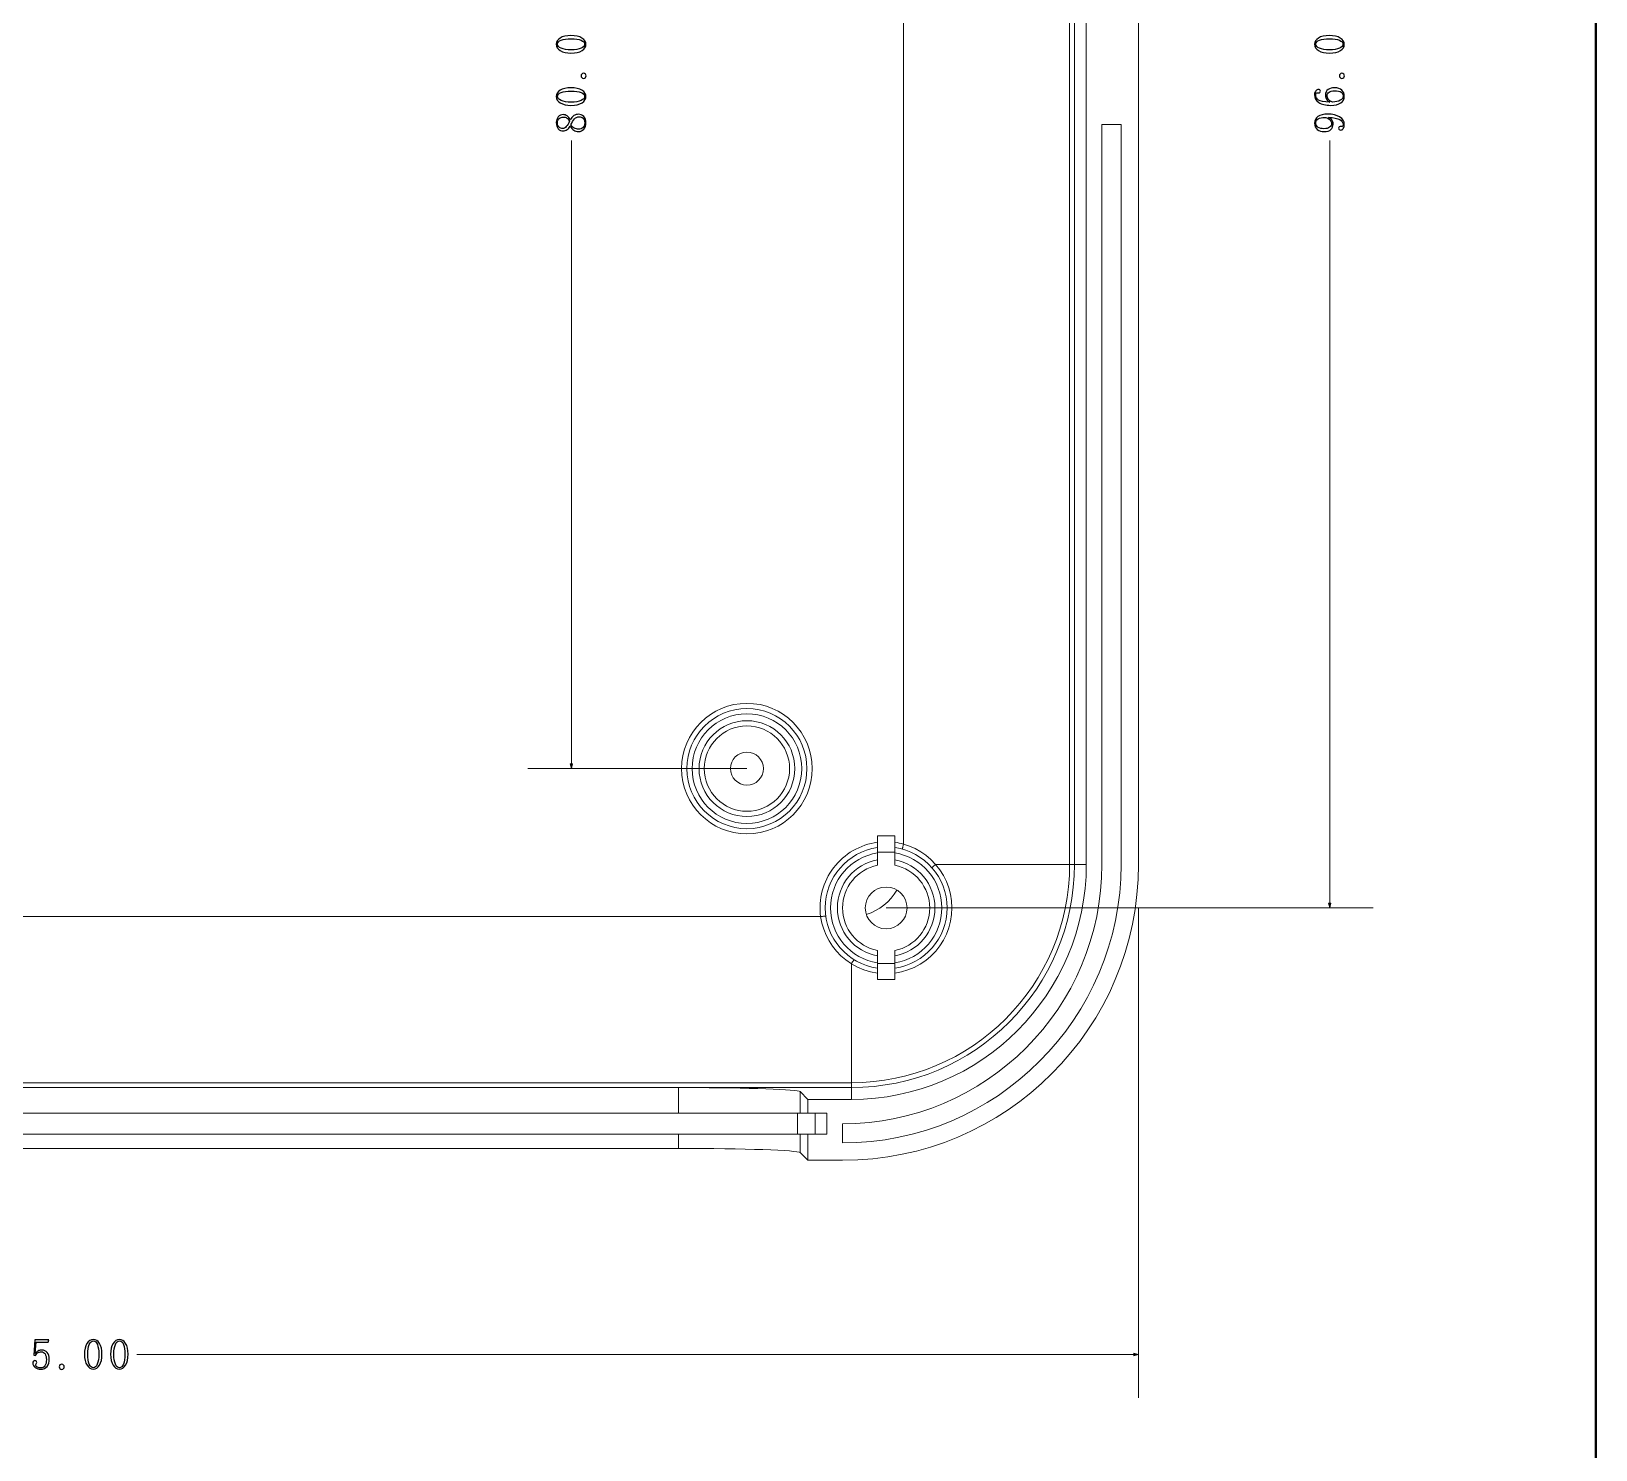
# Model space of a CAD drawing. Header units: millimetres. Extents: x -642 to 642, y -227 to 305.
# Drawn here: x 309.8 to 399.7, y -113.7 to -32.2 of the extents above; entities that cross this region are included whole.
import ezdxf

# ---------------------------------------------------------------- set-up
doc = ezdxf.new("R2010")
doc.units = ezdxf.units.MM
doc.header["$MEASUREMENT"] = 0
doc.layers.add('layer 1', color=7, linetype='Continuous')

msp = doc.modelspace()

# ---------------------------------------------------------------- hatches: boundary and pattern name
at = {"layer": 'layer 1', "true_color": 0xff0000}
h = msp.add_hatch(color=1, dxfattribs=at)
edge = h.paths.add_edge_path()
edge.add_spline(control_points=[(340.7447, -74.2793), (340.7447, -74.2793), (340.8162, -74.546), (340.8162, -74.546), (340.8162, -74.546), (340.8876, -74.2793), (340.8876, -74.2793), (340.8876, -74.2793), (340.7447, -74.2793), (340.7447, -74.2793)], knot_values=[0, 0, 0, 0, 0.3333333, 0.3333333, 0.3333333, 0.6666667, 0.6666667, 0.6666667, 1, 1, 1, 1], degree=3, periodic=1)
h = msp.add_hatch(color=1, dxfattribs=at)
edge = h.paths.add_edge_path()
edge.add_spline(control_points=[(384.461, -82.2793), (384.461, -82.2793), (384.3896, -82.546), (384.3896, -82.546), (384.3896, -82.546), (384.3181, -82.2793), (384.3181, -82.2793), (384.3181, -82.2793), (384.461, -82.2793), (384.461, -82.2793)], knot_values=[0, 0, 0, 0, 0.3333333, 0.3333333, 0.3333333, 0.6666667, 0.6666667, 0.6666667, 1, 1, 1, 1], degree=3, periodic=1)
h = msp.add_hatch(color=1, dxfattribs=at)
edge = h.paths.add_edge_path()
edge.add_spline(control_points=[(373.1383, -108.1266), (373.1383, -108.1266), (373.405, -108.1981), (373.405, -108.1981), (373.405, -108.1981), (373.1383, -108.2695), (373.1383, -108.2695), (373.1383, -108.2695), (373.1383, -108.1266), (373.1383, -108.1266)], knot_values=[0, 0, 0, 0, 0.3333333, 0.3333333, 0.3333333, 0.6666667, 0.6666667, 0.6666667, 1, 1, 1, 1], degree=3, periodic=1)

# ---------------------------------------------------------------- linework, layer by layer
at = {"layer": 'layer 1', "lineweight": 40}
msp.add_open_spline([(399.6741, 63.8482), (399.6741, 63.8482), (209.6741, 63.8482), (209.6741, 63.8482), (209.6741, 63.8482), (209.6741, -213.1518), (209.6741, -213.1518), (209.6741, -213.1518), (399.6741, -213.1518), (399.6741, -213.1518), (399.6741, -213.1518), (399.6741, 63.8482), (399.6741, 63.8482)], degree=3, knots=[0, 0, 0, 0, 0.25, 0.25, 0.25, 0.5, 0.5, 0.5, 0.75, 0.75, 0.75, 1, 1, 1, 1], dxfattribs=at)
at = {"layer": 'layer 1', "color": 9, "lineweight": 9}
for points in [[(369.4476, 10.954), (369.4476, 10.954), (369.4476, -80.046), (369.4476, -80.046)], [(369.7246, 10.954), (369.7246, 10.954), (369.7246, -80.046), (369.7246, -80.046)], [(359.905, -78.8799), (359.7408, -78.8351), (359.5738, -78.8014), (359.405, -78.779)], [(356.905, -92.8656), (363.9851, -92.8656), (369.7246, -87.1261), (369.7246, -80.046)], [(356.905, -92.5885), (363.8321, -92.5885), (369.4475, -86.9731), (369.4476, -80.046)], [(361.744, -80.046), (361.744, -80.046), (370.405, -80.046), (370.405, -80.046)], [(356.905, -93.546), (356.905, -93.546), (356.905, -85.7543), (356.905, -85.7543)], [(356.905, -92.5885), (356.905, -92.5885), (264.905, -92.5885), (264.905, -92.5885)], [(346.9642, -92.8646), (346.9642, -92.8646), (346.9642, -94.346), (346.9642, -94.346)], [(356.905, -92.8656), (356.905, -92.8656), (347.433, -92.8656), (347.433, -92.8656)], [(353.96, -93.1009), (353.96, -93.1009), (353.96, -94.346), (353.96, -94.346)], [(353.82, -94.346), (353.82, -94.346), (353.82, -95.546), (353.82, -95.546)], [(354.8194, -94.346), (354.8194, -94.346), (354.8194, -95.546), (354.8194, -95.546)], [(346.9642, -95.546), (346.9642, -95.546), (346.9642, -96.365), (346.9642, -96.365)], [(353.96, -95.546), (353.96, -95.546), (353.96, -96.6009), (353.96, -96.6009)]]:
    msp.add_open_spline(points, degree=3, dxfattribs=at)
at = {"layer": 'layer 1', "lineweight": 9}
for points in [[(370.405, -80.046), (370.405, -80.046), (370.405, 10.954), (370.405, 10.954)], [(373.405, -80.046), (373.405, -80.046), (373.405, 10.954), (373.405, 10.954)], [(359.905, 9.788), (359.905, 9.788), (359.905, -78.8799), (359.905, -78.8799)], [(372.405, -37.546), (372.405, -37.546), (371.305, -37.546), (371.305, -37.546)], [(371.305, -37.546), (371.305, -37.546), (371.305, -80.046), (371.305, -80.046)], [(372.405, -80.046), (372.405, -80.046), (372.405, -37.546), (372.405, -37.546)], [(359.405, -78.4131), (359.405, -78.4131), (358.405, -78.4131), (358.405, -78.4131)], [(358.405, -80.0965), (358.405, -80.0965), (358.405, -78.4131), (358.405, -78.4131)], [(359.405, -80.0965), (359.405, -80.0965), (359.405, -78.4131), (359.405, -78.4131)], [(359.405, -79.346), (359.405, -79.346), (358.405, -79.346), (358.405, -79.346)], [(356.405, -97.046), (365.7938, -97.046), (373.405, -89.4349), (373.405, -80.0461)], [(356.405, -96.046), (365.2415, -96.046), (372.405, -88.8826), (372.405, -80.0461)], [(356.405, -94.946), (364.634, -94.946), (371.305, -88.2751), (371.305, -80.0461)], [(356.905, -93.546), (364.3608, -93.546), (370.405, -87.5019), (370.405, -80.046)], [(357.7648, -82.9201), (358.5087, -82.6976), (359.1373, -82.1953), (359.5185, -81.5189)], [(355.1381, -83.046), (355.1381, -83.046), (266.672, -83.046), (266.672, -83.046)], [(358.405, -84.9955), (358.405, -84.9955), (358.405, -86.6637), (358.405, -86.6637)], [(359.405, -86.6626), (359.405, -86.6626), (359.405, -84.9955), (359.405, -84.9955)], [(359.405, -85.746), (359.405, -85.746), (358.405, -85.746), (358.405, -85.746)], [(358.405, -86.6637), (358.405, -86.6637), (359.405, -86.6626), (359.405, -86.6626)], [(353.96, -93.1009), (353.8347, -92.9756), (351.0152, -92.874), (347.433, -92.8656)], [(354.405, -93.546), (354.405, -93.546), (353.96, -93.1009), (353.96, -93.1009)], [(355.505, -94.346), (355.505, -94.346), (266.305, -94.346), (266.305, -94.346)], [(354.405, -93.546), (354.405, -93.546), (356.905, -93.546), (356.905, -93.546)], [(354.405, -93.546), (354.405, -93.546), (354.405, -94.346), (354.405, -94.346)], [(355.505, -95.546), (355.505, -95.546), (355.505, -94.346), (355.505, -94.346)], [(356.405, -94.946), (356.405, -94.946), (356.405, -96.046), (356.405, -96.046)], [(266.305, -95.546), (266.305, -95.546), (355.505, -95.546), (355.505, -95.546)], [(354.405, -95.546), (354.405, -95.546), (354.405, -97.046), (354.405, -97.046)], [(346.9642, -96.365), (346.9642, -96.365), (274.8458, -96.365), (274.8458, -96.365)], [(353.96, -96.6009), (353.8284, -96.4693), (350.7352, -96.365), (346.9642, -96.365)], [(354.405, -97.046), (354.405, -97.046), (353.96, -96.6009), (353.96, -96.6009)], [(354.405, -97.046), (354.405, -97.046), (356.405, -97.046), (356.405, -97.046)]]:
    msp.add_open_spline(points, degree=3, dxfattribs=at)
at = {"layer": 'layer 1', "color": 3}
for points, knots in [([(341.4265, -32.5822), (341.5795, -32.6768), (341.6561, -32.7956), (341.6561, -32.9385), (341.6561, -33.0818), (341.5811, -33.2022), (341.4315, -33.3001), (341.2815, -33.3976), (341.0699, -33.4464), (340.7965, -33.4464), (340.5428, -33.4464), (340.3378, -33.3993), (340.1815, -33.3047), (340.0253, -33.2106), (339.947, -33.0885), (339.947, -32.9385), (339.947, -32.7956), (340.022, -32.6768), (340.1715, -32.5822), (340.3215, -32.4876), (340.5299, -32.4406), (340.7965, -32.4406), (341.0636, -32.4406), (341.2736, -32.4876), (341.4265, -32.5822)], [0, 0, 0, 0, 0.125, 0.125, 0.125, 0.25, 0.25, 0.25, 0.375, 0.375, 0.375, 0.5, 0.5, 0.5, 0.625, 0.625, 0.625, 0.75, 0.75, 0.75, 0.875, 0.875, 0.875, 1, 1, 1, 1]), ([(340.2353, -32.7043), (340.0953, -32.7564), (340.0253, -32.8343), (340.0253, -32.9385), (340.0253, -33.0297), (340.0953, -33.1064), (340.2353, -33.1681), (340.3749, -33.2301), (340.5624, -33.261), (340.7965, -33.261), (341.044, -33.261), (341.2361, -33.2301), (341.3728, -33.1681), (341.5095, -33.1064), (341.5778, -33.0297), (341.5778, -32.9385), (341.5778, -32.841), (341.5095, -32.7643), (341.3728, -32.7093), (341.2361, -32.6539), (341.044, -32.626), (340.7965, -32.626), (340.5624, -32.626), (340.3749, -32.6522), (340.2353, -32.7043)], [0, 0, 0, 0, 0.125, 0.125, 0.125, 0.25, 0.25, 0.25, 0.375, 0.375, 0.375, 0.5, 0.5, 0.5, 0.625, 0.625, 0.625, 0.75, 0.75, 0.75, 0.875, 0.875, 0.875, 1, 1, 1, 1]), ([(384.9999, -32.5822), (385.1529, -32.6768), (385.2295, -32.7956), (385.2295, -32.9385), (385.2295, -33.0818), (385.1545, -33.2022), (385.0049, -33.3001), (384.8549, -33.3976), (384.6433, -33.4464), (384.3699, -33.4464), (384.1162, -33.4464), (383.9112, -33.3993), (383.7549, -33.3047), (383.5987, -33.2106), (383.5204, -33.0885), (383.5204, -32.9385), (383.5204, -32.7956), (383.5954, -32.6768), (383.7449, -32.5822), (383.8949, -32.4876), (384.1033, -32.4406), (384.3699, -32.4406), (384.637, -32.4406), (384.847, -32.4876), (384.9999, -32.5822)], [0, 0, 0, 0, 0.125, 0.125, 0.125, 0.25, 0.25, 0.25, 0.375, 0.375, 0.375, 0.5, 0.5, 0.5, 0.625, 0.625, 0.625, 0.75, 0.75, 0.75, 0.875, 0.875, 0.875, 1, 1, 1, 1]), ([(383.8087, -32.7043), (383.6687, -32.7564), (383.5987, -32.8343), (383.5987, -32.9385), (383.5987, -33.0297), (383.6687, -33.1064), (383.8087, -33.1681), (383.9483, -33.2301), (384.1358, -33.261), (384.3699, -33.261), (384.6174, -33.261), (384.8095, -33.2301), (384.9462, -33.1681), (385.0829, -33.1064), (385.1512, -33.0297), (385.1512, -32.9385), (385.1512, -32.841), (385.0829, -32.7643), (384.9462, -32.7093), (384.8095, -32.6539), (384.6174, -32.626), (384.3699, -32.626), (384.1358, -32.626), (383.9483, -32.6522), (383.8087, -32.7043)], [0, 0, 0, 0, 0.125, 0.125, 0.125, 0.25, 0.25, 0.25, 0.375, 0.375, 0.375, 0.5, 0.5, 0.5, 0.625, 0.625, 0.625, 0.75, 0.75, 0.75, 0.875, 0.875, 0.875, 1, 1, 1, 1]), ([(341.6265, -34.6485), (341.6528, -34.6781), (341.6657, -34.7122), (341.6657, -34.751), (341.6657, -34.7901), (341.6528, -34.8243), (341.6265, -34.8539), (341.6007, -34.8831), (341.5649, -34.8976), (341.5195, -34.8976), (341.4736, -34.8976), (341.4378, -34.8831), (341.412, -34.8539), (341.3857, -34.8243), (341.3728, -34.7901), (341.3728, -34.751), (341.3728, -34.7122), (341.3874, -34.6781), (341.4165, -34.6485), (341.4461, -34.6193), (341.4803, -34.6047), (341.5195, -34.6047), (341.5649, -34.6047), (341.6007, -34.6193), (341.6265, -34.6485)], [0, 0, 0, 0, 0.125, 0.125, 0.125, 0.25, 0.25, 0.25, 0.375, 0.375, 0.375, 0.5, 0.5, 0.5, 0.625, 0.625, 0.625, 0.75, 0.75, 0.75, 0.875, 0.875, 0.875, 1, 1, 1, 1]), ([(385.1999, -34.6485), (385.2262, -34.6781), (385.2391, -34.7122), (385.2391, -34.751), (385.2391, -34.7901), (385.2262, -34.8243), (385.1999, -34.8539), (385.1741, -34.8831), (385.1383, -34.8976), (385.0929, -34.8976), (385.047, -34.8976), (385.0112, -34.8831), (384.9854, -34.8539), (384.9591, -34.8243), (384.9462, -34.7901), (384.9462, -34.751), (384.9462, -34.7122), (384.9608, -34.6781), (384.9899, -34.6485), (385.0195, -34.6193), (385.0537, -34.6047), (385.0929, -34.6047), (385.1383, -34.6047), (385.1741, -34.6193), (385.1999, -34.6485)], [0, 0, 0, 0, 0.125, 0.125, 0.125, 0.25, 0.25, 0.25, 0.375, 0.375, 0.375, 0.5, 0.5, 0.5, 0.625, 0.625, 0.625, 0.75, 0.75, 0.75, 0.875, 0.875, 0.875, 1, 1, 1, 1]), ([(341.4265, -35.5822), (341.5795, -35.6768), (341.6561, -35.7956), (341.6561, -35.9385), (341.6561, -36.0818), (341.5811, -36.2022), (341.4315, -36.3001), (341.2815, -36.3976), (341.0699, -36.4464), (340.7965, -36.4464), (340.5428, -36.4464), (340.3378, -36.3993), (340.1815, -36.3047), (340.0253, -36.2106), (339.947, -36.0885), (339.947, -35.9385), (339.947, -35.7956), (340.022, -35.6768), (340.1715, -35.5822), (340.3215, -35.4876), (340.5299, -35.4406), (340.7965, -35.4406), (341.0636, -35.4406), (341.2736, -35.4876), (341.4265, -35.5822)], [0, 0, 0, 0, 0.125, 0.125, 0.125, 0.25, 0.25, 0.25, 0.375, 0.375, 0.375, 0.5, 0.5, 0.5, 0.625, 0.625, 0.625, 0.75, 0.75, 0.75, 0.875, 0.875, 0.875, 1, 1, 1, 1]), ([(340.2353, -35.7043), (340.0953, -35.7564), (340.0253, -35.8343), (340.0253, -35.9385), (340.0253, -36.0297), (340.0953, -36.1064), (340.2353, -36.1681), (340.3749, -36.2301), (340.5624, -36.261), (340.7965, -36.261), (341.044, -36.261), (341.2361, -36.2301), (341.3728, -36.1681), (341.5095, -36.1064), (341.5778, -36.0297), (341.5778, -35.9385), (341.5778, -35.841), (341.5095, -35.7643), (341.3728, -35.7093), (341.2361, -35.6539), (341.044, -35.626), (340.7965, -35.626), (340.5624, -35.626), (340.3749, -35.6522), (340.2353, -35.7043)], [0, 0, 0, 0, 0.125, 0.125, 0.125, 0.25, 0.25, 0.25, 0.375, 0.375, 0.375, 0.5, 0.5, 0.5, 0.625, 0.625, 0.625, 0.75, 0.75, 0.75, 0.875, 0.875, 0.875, 1, 1, 1, 1]), ([(384.2087, -36.0997), (384.1666, -36.0314), (384.1454, -35.9581), (384.1454, -35.8801), (384.1454, -35.7239), (384.1974, -35.6114), (384.3016, -35.5431), (384.4058, -35.4747), (384.5229, -35.4406), (384.6533, -35.4406), (384.8487, -35.4406), (384.9933, -35.4876), (385.0879, -35.5822), (385.182, -35.6768), (385.2295, -35.7856), (385.2295, -35.9093), (385.2295, -36.0851), (385.1629, -36.2185), (385.0291, -36.3097), (384.8958, -36.401), (384.702, -36.4464), (384.4483, -36.4464), (384.1487, -36.4464), (383.9191, -36.391), (383.7595, -36.2806), (383.6004, -36.1697), (383.5204, -36.0201), (383.5204, -35.8314), (383.5204, -35.7401), (383.5466, -35.6668), (383.5987, -35.6114), (383.6508, -35.556), (383.6962, -35.5285), (383.7354, -35.5285), (383.7745, -35.5285), (383.8037, -35.5368), (383.8233, -35.5531), (383.8429, -35.5693), (383.8524, -35.5968), (383.8524, -35.636), (383.8524, -35.6685), (383.8441, -35.6931), (383.8279, -35.7093), (383.8116, -35.7256), (383.7874, -35.7335), (383.7549, -35.7335), (383.7416, -35.7335), (383.7287, -35.7318), (383.7158, -35.7289), (383.7029, -35.7256), (383.6895, -35.7239), (383.6766, -35.7239), (383.6508, -35.7239), (383.6295, -35.7335), (383.6133, -35.7531), (383.597, -35.7726), (383.5887, -35.8085), (383.5887, -35.8606), (383.5887, -35.9714), (383.6391, -36.0656), (383.7399, -36.1439), (383.8412, -36.2218), (384.0608, -36.261), (384.3991, -36.261), (384.3145, -36.2218), (384.2512, -36.1681), (384.2087, -36.0997)], [0, 0, 0, 0, 0.0454545, 0.0454545, 0.0454545, 0.0909091, 0.0909091, 0.0909091, 0.1363636, 0.1363636, 0.1363636, 0.1818182, 0.1818182, 0.1818182, 0.2272727, 0.2272727, 0.2272727, 0.2727273, 0.2727273, 0.2727273, 0.3181818, 0.3181818, 0.3181818, 0.3636364, 0.3636364, 0.3636364, 0.4090909, 0.4090909, 0.4090909, 0.4545455, 0.4545455, 0.4545455, 0.5, 0.5, 0.5, 0.5454545, 0.5454545, 0.5454545, 0.5909091, 0.5909091, 0.5909091, 0.6363636, 0.6363636, 0.6363636, 0.6818182, 0.6818182, 0.6818182, 0.7272727, 0.7272727, 0.7272727, 0.7727273, 0.7727273, 0.7727273, 0.8181818, 0.8181818, 0.8181818, 0.8636364, 0.8636364, 0.8636364, 0.9090909, 0.9090909, 0.9090909, 0.9545455, 0.9545455, 0.9545455, 1, 1, 1, 1]), ([(384.3066, -36.0901), (384.3487, -36.1518), (384.4287, -36.2089), (384.5458, -36.261), (384.7412, -36.261), (384.8924, -36.2268), (384.9999, -36.1585), (385.1074, -36.0901), (385.1612, -36.0068), (385.1612, -35.9093), (385.1612, -35.8118), (385.1254, -35.7368), (385.0537, -35.6847), (384.982, -35.6326), (384.8487, -35.6068), (384.6533, -35.6068), (384.5229, -35.6068), (384.422, -35.6343), (384.3504, -35.6897), (384.2787, -35.7451), (384.2433, -35.8118), (384.2429, -35.8897), (384.2433, -35.9614), (384.2641, -36.0281), (384.3066, -36.0901)], [0, 0, 0, 0, 0.125, 0.125, 0.125, 0.25, 0.25, 0.25, 0.375, 0.375, 0.375, 0.5, 0.5, 0.5, 0.625, 0.625, 0.625, 0.75, 0.75, 0.75, 0.875, 0.875, 0.875, 1, 1, 1, 1]), ([(340.9628, -37.0381), (341.0407, -36.986), (341.1253, -36.9601), (341.2165, -36.9601), (341.3403, -36.9601), (341.4445, -37.0056), (341.529, -37.0968), (341.6136, -37.1881), (341.6561, -37.3085), (341.6561, -37.4581), (341.6561, -37.5947), (341.6136, -37.7122), (341.529, -37.8097), (341.4445, -37.9072), (341.347, -37.9564), (341.2361, -37.9564), (341.1253, -37.9564), (341.0311, -37.9285), (340.9528, -37.8731), (340.8749, -37.8181), (340.8065, -37.7381), (340.7478, -37.6339), (340.7024, -37.7251), (340.6453, -37.7951), (340.577, -37.8439), (340.5086, -37.8926), (340.432, -37.9172), (340.3474, -37.9172), (340.2365, -37.9172), (340.1424, -37.8747), (340.064, -37.7901), (339.9861, -37.7056), (339.947, -37.5885), (339.947, -37.4385), (339.947, -37.3018), (339.9861, -37.1914), (340.064, -37.1068), (340.1424, -37.0218), (340.2365, -36.9797), (340.3474, -36.9797), (340.4257, -36.9797), (340.4986, -37.0039), (340.567, -37.0531), (340.6353, -37.1018), (340.6957, -37.1781), (340.7478, -37.2822), (340.8128, -37.1718), (340.8845, -37.0901), (340.9628, -37.0381)], [0, 0, 0, 0, 0.0625, 0.0625, 0.0625, 0.125, 0.125, 0.125, 0.1875, 0.1875, 0.1875, 0.25, 0.25, 0.25, 0.3125, 0.3125, 0.3125, 0.375, 0.375, 0.375, 0.4375, 0.4375, 0.4375, 0.5, 0.5, 0.5, 0.5625, 0.5625, 0.5625, 0.625, 0.625, 0.625, 0.6875, 0.6875, 0.6875, 0.75, 0.75, 0.75, 0.8125, 0.8125, 0.8125, 0.875, 0.875, 0.875, 0.9375, 0.9375, 0.9375, 1, 1, 1, 1]), ([(340.5624, -37.1751), (340.5036, -37.136), (340.4353, -37.1164), (340.357, -37.1164), (340.2661, -37.1164), (340.1861, -37.1422), (340.1178, -37.1943), (340.0495, -37.2464), (340.0153, -37.3281), (340.0153, -37.4385), (340.0153, -37.5622), (340.0478, -37.6501), (340.1132, -37.7022), (340.1782, -37.7543), (340.2465, -37.7806), (340.3182, -37.7806), (340.3899, -37.7806), (340.4599, -37.7431), (340.5282, -37.6681), (340.5965, -37.5935), (340.6565, -37.4876), (340.7086, -37.3506), (340.6699, -37.2726), (340.6207, -37.2139), (340.5624, -37.1751)], [0, 0, 0, 0, 0.125, 0.125, 0.125, 0.25, 0.25, 0.25, 0.375, 0.375, 0.375, 0.5, 0.5, 0.5, 0.625, 0.625, 0.625, 0.75, 0.75, 0.75, 0.875, 0.875, 0.875, 1, 1, 1, 1]), ([(340.982, -37.756), (341.0603, -37.7985), (341.1449, -37.8193), (341.2361, -37.8193), (341.3403, -37.8193), (341.4249, -37.7851), (341.4899, -37.7168), (341.5553, -37.6485), (341.5878, -37.5622), (341.5878, -37.4581), (341.5878, -37.3343), (341.5553, -37.2451), (341.4899, -37.1897), (341.4249, -37.1343), (341.3436, -37.1068), (341.2457, -37.1068), (341.1611, -37.1068), (341.0799, -37.1456), (341.0015, -37.2239), (340.9236, -37.3018), (340.852, -37.4193), (340.787, -37.5756), (340.839, -37.6535), (340.904, -37.7139), (340.982, -37.756)], [0, 0, 0, 0, 0.125, 0.125, 0.125, 0.25, 0.25, 0.25, 0.375, 0.375, 0.375, 0.5, 0.5, 0.5, 0.625, 0.625, 0.625, 0.75, 0.75, 0.75, 0.875, 0.875, 0.875, 1, 1, 1, 1]), ([(384.5066, -37.2822), (384.5587, -37.3476), (384.5849, -37.4289), (384.5849, -37.5264), (384.5849, -37.6568), (384.5441, -37.761), (384.4629, -37.8389), (384.3816, -37.9172), (384.2495, -37.9564), (384.0674, -37.9564), (383.9112, -37.9564), (383.7808, -37.9139), (383.6766, -37.8293), (383.5724, -37.7447), (383.5204, -37.6243), (383.5204, -37.4681), (383.5204, -37.3051), (383.5854, -37.1781), (383.7158, -37.0872), (383.8458, -36.996), (384.0349, -36.9506), (384.282, -36.9506), (384.5558, -36.9506), (384.7816, -37.0039), (384.9608, -37.1114), (385.1399, -37.2189), (385.2295, -37.3672), (385.2295, -37.556), (385.2295, -37.6406), (385.2099, -37.7139), (385.1708, -37.7756), (385.1316, -37.8372), (385.0795, -37.8685), (385.0145, -37.8685), (384.9887, -37.8685), (384.9624, -37.8601), (384.9366, -37.8439), (384.9104, -37.8276), (384.8974, -37.8001), (384.8974, -37.761), (384.8974, -37.7218), (384.912, -37.696), (384.9412, -37.6826), (384.9708, -37.6697), (385.0049, -37.6631), (385.0437, -37.6631), (385.0699, -37.6631), (385.0912, -37.6601), (385.1074, -37.6535), (385.1237, -37.6468), (385.1349, -37.6406), (385.1416, -37.6339), (385.1479, -37.6276), (385.1529, -37.616), (385.1562, -37.5997), (385.1595, -37.5835), (385.1612, -37.5656), (385.1612, -37.546), (385.1612, -37.4289), (385.0958, -37.3343), (384.9658, -37.2631), (384.8354, -37.1914), (384.6174, -37.1489), (384.3116, -37.136), (384.3895, -37.1685), (384.4545, -37.2172), (384.5066, -37.2822)], [0, 0, 0, 0, 0.0454545, 0.0454545, 0.0454545, 0.0909091, 0.0909091, 0.0909091, 0.1363636, 0.1363636, 0.1363636, 0.1818182, 0.1818182, 0.1818182, 0.2272727, 0.2272727, 0.2272727, 0.2727273, 0.2727273, 0.2727273, 0.3181818, 0.3181818, 0.3181818, 0.3636364, 0.3636364, 0.3636364, 0.4090909, 0.4090909, 0.4090909, 0.4545455, 0.4545455, 0.4545455, 0.5, 0.5, 0.5, 0.5454545, 0.5454545, 0.5454545, 0.5909091, 0.5909091, 0.5909091, 0.6363636, 0.6363636, 0.6363636, 0.6818182, 0.6818182, 0.6818182, 0.7272727, 0.7272727, 0.7272727, 0.7727273, 0.7727273, 0.7727273, 0.8181818, 0.8181818, 0.8181818, 0.8636364, 0.8636364, 0.8636364, 0.9090909, 0.9090909, 0.9090909, 0.9545455, 0.9545455, 0.9545455, 1, 1, 1, 1]), ([(383.7208, -37.7122), (383.8087, -37.7643), (383.9208, -37.7901), (384.0574, -37.7901), (384.2008, -37.7901), (384.3099, -37.7626), (384.3845, -37.7072), (384.4595, -37.6518), (384.497, -37.5818), (384.497, -37.4972), (384.497, -37.3997), (384.4516, -37.3151), (384.3604, -37.2435), (384.2691, -37.1718), (384.1845, -37.136), (384.1062, -37.136), (383.9499, -37.136), (383.8249, -37.1618), (383.7304, -37.2139), (383.6358, -37.266), (383.5887, -37.3506), (383.5887, -37.4681), (383.5887, -37.5785), (383.6329, -37.6601), (383.7208, -37.7122)], [0, 0, 0, 0, 0.125, 0.125, 0.125, 0.25, 0.25, 0.25, 0.375, 0.375, 0.375, 0.5, 0.5, 0.5, 0.625, 0.625, 0.625, 0.75, 0.75, 0.75, 0.875, 0.875, 0.875, 1, 1, 1, 1]), ([(310.2088, -107.9782), (310.2704, -107.9587), (310.3342, -107.9491), (310.3992, -107.9491), (310.5229, -107.9491), (310.6238, -107.9962), (310.7017, -108.0907), (310.78, -108.1849), (310.8192, -108.3103), (310.8192, -108.4666), (310.8192, -108.6424), (310.7783, -108.7824), (310.6971, -108.8866), (310.6154, -108.9907), (310.4904, -109.0428), (310.3208, -109.0428), (310.2038, -109.0428), (310.0996, -109.0087), (310.0083, -108.9403), (309.9175, -108.872), (309.8717, -108.7887), (309.8717, -108.6912), (309.8717, -108.652), (309.8829, -108.6178), (309.9058, -108.5887), (309.9288, -108.5595), (309.9596, -108.5445), (309.9988, -108.5445), (310.0379, -108.5445), (310.0638, -108.5578), (310.0767, -108.5837), (310.09, -108.6099), (310.0963, -108.6324), (310.0963, -108.652), (310.0963, -108.6912), (310.0867, -108.722), (310.0671, -108.7449), (310.0475, -108.7678), (310.0379, -108.792), (310.0379, -108.8182), (310.0379, -108.8703), (310.0688, -108.9091), (310.1304, -108.9353), (310.1925, -108.9612), (310.2592, -108.9745), (310.3308, -108.9745), (310.435, -108.9745), (310.5146, -108.932), (310.57, -108.8474), (310.6254, -108.7628), (310.6529, -108.6424), (310.6529, -108.4862), (310.6529, -108.3557), (310.6288, -108.2499), (310.5796, -108.1687), (310.5308, -108.0874), (310.4575, -108.0466), (310.36, -108.0466), (310.2883, -108.0466), (310.2267, -108.0595), (310.1746, -108.0857), (310.1225, -108.1116), (310.0738, -108.167), (310.0279, -108.2516), (310.0279, -108.2516), (309.94, -108.242), (309.94, -108.242), (309.94, -108.242), (309.9888, -107.3532), (309.9888, -107.3532), (309.9888, -107.3532), (310.7896, -107.3532), (310.7896, -107.3532), (310.7896, -107.3532), (310.7604, -107.4999), (310.7604, -107.4999), (310.7604, -107.4999), (310.0571, -107.4999), (310.0571, -107.4999), (310.0571, -107.4999), (310.0183, -108.1441), (310.0183, -108.1441), (310.0833, -108.0532), (310.1467, -107.9978), (310.2088, -107.9782)], [0, 0, 0, 0, 0.0357143, 0.0357143, 0.0357143, 0.0714286, 0.0714286, 0.0714286, 0.1071429, 0.1071429, 0.1071429, 0.1428571, 0.1428571, 0.1428571, 0.1785714, 0.1785714, 0.1785714, 0.2142857, 0.2142857, 0.2142857, 0.25, 0.25, 0.25, 0.2857143, 0.2857143, 0.2857143, 0.3214286, 0.3214286, 0.3214286, 0.3571429, 0.3571429, 0.3571429, 0.3928571, 0.3928571, 0.3928571, 0.4285714, 0.4285714, 0.4285714, 0.4642857, 0.4642857, 0.4642857, 0.5, 0.5, 0.5, 0.5357143, 0.5357143, 0.5357143, 0.5714286, 0.5714286, 0.5714286, 0.6071429, 0.6071429, 0.6071429, 0.6428571, 0.6428571, 0.6428571, 0.6785714, 0.6785714, 0.6785714, 0.7142857, 0.7142857, 0.7142857, 0.75, 0.75, 0.75, 0.7857143, 0.7857143, 0.7857143, 0.8214286, 0.8214286, 0.8214286, 0.8571429, 0.8571429, 0.8571429, 0.8928571, 0.8928571, 0.8928571, 0.9285714, 0.9285714, 0.9285714, 0.9642857, 0.9642857, 0.9642857, 1, 1, 1, 1]), ([(313.7067, -108.8132), (313.6121, -108.9662), (313.4933, -109.0428), (313.3504, -109.0428), (313.2071, -109.0428), (313.0867, -108.9678), (312.9888, -108.8182), (312.8913, -108.6682), (312.8425, -108.4566), (312.8425, -108.1832), (312.8425, -107.9295), (312.8896, -107.7245), (312.9842, -107.5682), (313.0783, -107.412), (313.2004, -107.3337), (313.3504, -107.3337), (313.4933, -107.3337), (313.6121, -107.4087), (313.7067, -107.5582), (313.8013, -107.7082), (313.8483, -107.9166), (313.8483, -108.1832), (313.8483, -108.4503), (313.8013, -108.6603), (313.7067, -108.8132)], [0, 0, 0, 0, 0.125, 0.125, 0.125, 0.25, 0.25, 0.25, 0.375, 0.375, 0.375, 0.5, 0.5, 0.5, 0.625, 0.625, 0.625, 0.75, 0.75, 0.75, 0.875, 0.875, 0.875, 1, 1, 1, 1]), ([(313.5846, -107.622), (313.5325, -107.482), (313.4546, -107.412), (313.3504, -107.412), (313.2592, -107.412), (313.1825, -107.482), (313.1208, -107.622), (313.0588, -107.7616), (313.0279, -107.9491), (313.0279, -108.1832), (313.0279, -108.4307), (313.0588, -108.6228), (313.1208, -108.7595), (313.1825, -108.8962), (313.2592, -108.9645), (313.3504, -108.9645), (313.4479, -108.9645), (313.5246, -108.8962), (313.5796, -108.7595), (313.635, -108.6228), (313.6629, -108.4307), (313.6629, -108.1832), (313.6629, -107.9491), (313.6367, -107.7616), (313.5846, -107.622)], [0, 0, 0, 0, 0.125, 0.125, 0.125, 0.25, 0.25, 0.25, 0.375, 0.375, 0.375, 0.5, 0.5, 0.5, 0.625, 0.625, 0.625, 0.75, 0.75, 0.75, 0.875, 0.875, 0.875, 1, 1, 1, 1]), ([(315.2067, -108.8132), (315.1121, -108.9662), (314.9933, -109.0428), (314.8504, -109.0428), (314.7071, -109.0428), (314.5867, -108.9678), (314.4888, -108.8182), (314.3913, -108.6682), (314.3425, -108.4566), (314.3425, -108.1832), (314.3425, -107.9295), (314.3896, -107.7245), (314.4842, -107.5682), (314.5783, -107.412), (314.7004, -107.3337), (314.8504, -107.3337), (314.9933, -107.3337), (315.1121, -107.4087), (315.2067, -107.5582), (315.3013, -107.7082), (315.3483, -107.9166), (315.3483, -108.1832), (315.3483, -108.4503), (315.3013, -108.6603), (315.2067, -108.8132)], [0, 0, 0, 0, 0.125, 0.125, 0.125, 0.25, 0.25, 0.25, 0.375, 0.375, 0.375, 0.5, 0.5, 0.5, 0.625, 0.625, 0.625, 0.75, 0.75, 0.75, 0.875, 0.875, 0.875, 1, 1, 1, 1]), ([(315.0846, -107.622), (315.0325, -107.482), (314.9546, -107.412), (314.8504, -107.412), (314.7592, -107.412), (314.6825, -107.482), (314.6208, -107.622), (314.5588, -107.7616), (314.5279, -107.9491), (314.5279, -108.1832), (314.5279, -108.4307), (314.5588, -108.6228), (314.6208, -108.7595), (314.6825, -108.8962), (314.7592, -108.9645), (314.8504, -108.9645), (314.9479, -108.9645), (315.0246, -108.8962), (315.0796, -108.7595), (315.135, -108.6228), (315.1629, -108.4307), (315.1629, -108.1832), (315.1629, -107.9491), (315.1367, -107.7616), (315.0846, -107.622)], [0, 0, 0, 0, 0.125, 0.125, 0.125, 0.25, 0.25, 0.25, 0.375, 0.375, 0.375, 0.5, 0.5, 0.5, 0.625, 0.625, 0.625, 0.75, 0.75, 0.75, 0.875, 0.875, 0.875, 1, 1, 1, 1]), ([(311.6404, -109.0132), (311.6108, -109.0395), (311.5767, -109.0524), (311.5379, -109.0524), (311.4988, -109.0524), (311.4646, -109.0395), (311.435, -109.0132), (311.4058, -108.9874), (311.3913, -108.9516), (311.3913, -108.9062), (311.3913, -108.8603), (311.4058, -108.8245), (311.435, -108.7987), (311.4646, -108.7724), (311.4988, -108.7595), (311.5379, -108.7595), (311.5767, -108.7595), (311.6108, -108.7741), (311.6404, -108.8032), (311.6696, -108.8328), (311.6842, -108.867), (311.6842, -108.9062), (311.6842, -108.9516), (311.6696, -108.9874), (311.6404, -109.0132)], [0, 0, 0, 0, 0.125, 0.125, 0.125, 0.25, 0.25, 0.25, 0.375, 0.375, 0.375, 0.5, 0.5, 0.5, 0.625, 0.625, 0.625, 0.75, 0.75, 0.75, 0.875, 0.875, 0.875, 1, 1, 1, 1])]:
    msp.add_open_spline(points, degree=3, knots=knots, dxfattribs=at)
at = {"layer": 'layer 1', "color": 1, "lineweight": 0}
for points in [[(340.8162, -38.4628), (340.8162, -38.4628), (340.8162, -74.546), (340.8162, -74.546)], [(384.3896, -82.546), (384.3896, -82.546), (384.3896, -38.4628), (384.3896, -38.4628)], [(350.905, -74.546), (350.905, -74.546), (338.3162, -74.546), (338.3162, -74.546)], [(358.905, -82.546), (358.905, -82.546), (386.8896, -82.546), (386.8896, -82.546)], [(373.405, -82.5461), (373.405, -82.5461), (373.405, -110.6981), (373.405, -110.6981)], [(373.405, -108.1981), (373.405, -108.1981), (315.8547, -108.1981), (315.8547, -108.1981)]]:
    msp.add_open_spline(points, degree=3, dxfattribs=at)
at = {"layer": 'layer 1', "color": 9, "lineweight": 9}
for points, knots in [([(354.655, -74.546), (354.655, -72.4749), (352.9761, -70.796), (350.905, -70.796), (348.834, -70.796), (347.155, -72.4749), (347.155, -74.546), (347.155, -76.617), (348.8339, -78.296), (350.905, -78.296), (352.9761, -78.296), (354.655, -76.6171), (354.655, -74.546)], [0, 0, 0, 0, 0.25, 0.25, 0.25, 0.5, 0.5, 0.5, 0.75, 0.75, 0.75, 1, 1, 1, 1]), ([(354.055, -74.546), (354.055, -72.8063), (352.6447, -71.396), (350.905, -71.396), (349.1653, -71.396), (347.755, -72.8063), (347.755, -74.546), (347.755, -76.2857), (349.1653, -77.696), (350.905, -77.696), (352.6447, -77.696), (354.055, -76.2857), (354.055, -74.546)], [0, 0, 0, 0, 0.25, 0.25, 0.25, 0.5, 0.5, 0.5, 0.75, 0.75, 0.75, 1, 1, 1, 1]), ([(353.655, -74.546), (353.655, -73.0272), (352.4238, -71.796), (350.905, -71.796), (349.3862, -71.796), (348.155, -73.0272), (348.155, -74.546), (348.155, -76.0648), (349.3862, -77.296), (350.905, -77.296), (352.4238, -77.296), (353.655, -76.0648), (353.655, -74.546)], [0, 0, 0, 0, 0.25, 0.25, 0.25, 0.5, 0.5, 0.5, 0.75, 0.75, 0.75, 1, 1, 1, 1]), ([(358.405, -78.779), (357.406, -78.9116), (356.5005, -79.4357), (355.8878, -80.2359), (355.2751, -81.0361), (355.0054, -82.0469), (355.1381, -83.046)], [0, 0, 0, 0, 0.5, 0.5, 0.5, 1, 1, 1, 1]), ([(359.9042, -78.8859), (359.9042, -78.8859), (360.2456, -78.999), (360.2456, -78.999), (360.2456, -78.999), (360.5742, -79.1434), (360.5742, -79.1434), (360.5742, -79.1434), (360.8878, -79.3183), (360.8878, -79.3183), (360.8878, -79.3183), (361.1827, -79.5215), (361.1827, -79.5215), (361.1827, -79.5215), (361.4689, -79.7623), (361.4689, -79.7623), (361.4689, -79.7623), (361.744, -80.046), (361.744, -80.046)], [0, 0, 0, 0, 0.1666667, 0.1666667, 0.1666667, 0.3333333, 0.3333333, 0.3333333, 0.5, 0.5, 0.5, 0.6666667, 0.6666667, 0.6666667, 0.8333333, 0.8333333, 0.8333333, 1, 1, 1, 1]), ([(358.405, -79.3853), (356.8501, -79.6313), (355.705, -80.9717), (355.705, -82.546), (355.705, -84.1203), (356.8501, -85.4607), (358.405, -85.7067)], [0, 0, 0, 0, 0.5, 0.5, 0.5, 1, 1, 1, 1]), ([(358.405, -79.791), (357.0732, -80.0327), (356.105, -81.1924), (356.105, -82.546), (356.105, -83.8995), (357.0732, -85.0593), (358.405, -85.301)], [0, 0, 0, 0, 0.5, 0.5, 0.5, 1, 1, 1, 1]), ([(359.405, -85.7067), (360.96, -85.4607), (362.105, -84.1203), (362.105, -82.546), (362.105, -80.9717), (360.96, -79.6313), (359.405, -79.3853)], [0, 0, 0, 0, 0.5, 0.5, 0.5, 1, 1, 1, 1]), ([(359.405, -85.301), (360.7368, -85.0593), (361.705, -83.8995), (361.705, -82.546), (361.705, -81.1924), (360.7368, -80.0327), (359.405, -79.791)], [0, 0, 0, 0, 0.5, 0.5, 0.5, 1, 1, 1, 1]), ([(361.744, -80.046), (361.744, -80.046), (361.6963, -80.0884), (361.6963, -80.0884), (361.6963, -80.0884), (361.6518, -80.1288), (361.6518, -80.1288), (361.6518, -80.1288), (361.6127, -80.1654), (361.6127, -80.1654), (361.6127, -80.1654), (361.5808, -80.1964), (361.5808, -80.1964), (361.5808, -80.1964), (361.5576, -80.2204), (361.5576, -80.2204), (361.5576, -80.2204), (361.544, -80.2363), (361.544, -80.2363), (361.544, -80.2363), (361.5409, -80.2433), (361.5409, -80.2433)], [0, 0, 0, 0, 0.1428571, 0.1428571, 0.1428571, 0.2857143, 0.2857143, 0.2857143, 0.4285714, 0.4285714, 0.4285714, 0.5714286, 0.5714286, 0.5714286, 0.7142857, 0.7142857, 0.7142857, 0.8571429, 0.8571429, 0.8571429, 1, 1, 1, 1]), ([(361.744, -80.046), (361.744, -80.046), (361.9849, -80.3506), (361.9849, -80.3506), (361.9849, -80.3506), (362.1935, -80.6787), (362.1935, -80.6787), (362.1935, -80.6787), (362.367, -81.0257), (362.367, -81.0257), (362.367, -81.0257), (362.5042, -81.3893), (362.5042, -81.3893), (362.5042, -81.3893), (362.6034, -81.7647), (362.6034, -81.7647), (362.6034, -81.7647), (362.6635, -82.1478), (362.6635, -82.1478), (362.6635, -82.1478), (362.6841, -82.537), (362.6841, -82.537)], [0, 0, 0, 0, 0.1428571, 0.1428571, 0.1428571, 0.2857143, 0.2857143, 0.2857143, 0.4285714, 0.4285714, 0.4285714, 0.5714286, 0.5714286, 0.5714286, 0.7142857, 0.7142857, 0.7142857, 0.8571429, 0.8571429, 0.8571429, 1, 1, 1, 1]), ([(362.6841, -82.537), (362.6841, -82.537), (362.6646, -82.9255), (362.6646, -82.9255), (362.6646, -82.9255), (362.6054, -83.3095), (362.6054, -83.3095), (362.6054, -83.3095), (362.507, -83.6857), (362.507, -83.6857), (362.507, -83.6857), (362.3706, -84.0496), (362.3706, -84.0496), (362.3706, -84.0496), (362.1978, -84.3974), (362.1978, -84.3974), (362.1978, -84.3974), (361.9899, -84.7259), (361.9899, -84.7259), (361.9899, -84.7259), (361.75, -85.0308), (361.75, -85.0308), (361.75, -85.0308), (361.4798, -85.3097), (361.4798, -85.3097), (361.4798, -85.3097), (361.1824, -85.5595), (361.1824, -85.5595), (361.1824, -85.5595), (360.8612, -85.7772), (360.8612, -85.7772), (360.8612, -85.7772), (360.519, -85.9612), (360.519, -85.9612), (360.519, -85.9612), (360.1597, -86.109), (360.1597, -86.109), (360.1597, -86.109), (359.7872, -86.2192), (359.7872, -86.2192), (359.7872, -86.2192), (359.405, -86.2906), (359.405, -86.2906)], [0, 0, 0, 0, 0.0714286, 0.0714286, 0.0714286, 0.1428571, 0.1428571, 0.1428571, 0.2142857, 0.2142857, 0.2142857, 0.2857143, 0.2857143, 0.2857143, 0.3571429, 0.3571429, 0.3571429, 0.4285714, 0.4285714, 0.4285714, 0.5, 0.5, 0.5, 0.5714286, 0.5714286, 0.5714286, 0.6428571, 0.6428571, 0.6428571, 0.7142857, 0.7142857, 0.7142857, 0.7857143, 0.7857143, 0.7857143, 0.8571429, 0.8571429, 0.8571429, 0.9285714, 0.9285714, 0.9285714, 1, 1, 1, 1]), ([(356.905, -85.7543), (356.905, -85.7543), (356.5889, -85.5358), (356.5889, -85.5358), (356.5889, -85.5358), (356.3097, -85.2988), (356.3097, -85.2988), (356.3097, -85.2988), (356.0539, -85.0354), (356.0539, -85.0354), (356.0539, -85.0354), (355.825, -84.7488), (355.825, -84.7488), (355.825, -84.7488), (355.6246, -84.4412), (355.6246, -84.4412), (355.6246, -84.4412), (355.4545, -84.115), (355.4545, -84.115), (355.4545, -84.115), (355.3168, -83.7741), (355.3168, -83.7741), (355.3168, -83.7741), (355.2131, -83.423), (355.2131, -83.423), (355.2131, -83.423), (355.1412, -83.046), (355.1412, -83.046)], [0, 0, 0, 0, 0.1111111, 0.1111111, 0.1111111, 0.2222222, 0.2222222, 0.2222222, 0.3333333, 0.3333333, 0.3333333, 0.4444444, 0.4444444, 0.4444444, 0.5555556, 0.5555556, 0.5555556, 0.6666667, 0.6666667, 0.6666667, 0.7777778, 0.7777778, 0.7777778, 0.8888889, 0.8888889, 0.8888889, 1, 1, 1, 1]), ([(356.905, -85.7543), (356.905, -85.7543), (356.9388, -85.7005), (356.9388, -85.7005), (356.9388, -85.7005), (356.971, -85.6503), (356.971, -85.6503), (356.971, -85.6503), (357.0002, -85.606), (357.0002, -85.606), (357.0002, -85.606), (357.025, -85.5695), (357.025, -85.5695), (357.025, -85.5695), (357.0443, -85.5426), (357.0443, -85.5426), (357.0443, -85.5426), (357.0571, -85.5265), (357.0571, -85.5265), (357.0571, -85.5265), (357.0629, -85.522), (357.0629, -85.522)], [0, 0, 0, 0, 0.1428571, 0.1428571, 0.1428571, 0.2857143, 0.2857143, 0.2857143, 0.4285714, 0.4285714, 0.4285714, 0.5714286, 0.5714286, 0.5714286, 0.7142857, 0.7142857, 0.7142857, 0.8571429, 0.8571429, 0.8571429, 1, 1, 1, 1]), ([(358.405, -86.2915), (358.405, -86.2915), (358.0107, -86.2178), (358.0107, -86.2178), (358.0107, -86.2178), (357.6265, -86.1028), (357.6265, -86.1028), (357.6265, -86.1028), (357.2566, -85.9477), (357.2566, -85.9477), (357.2566, -85.9477), (356.905, -85.7543), (356.905, -85.7543)], [0, 0, 0, 0, 0.25, 0.25, 0.25, 0.5, 0.5, 0.5, 0.75, 0.75, 0.75, 1, 1, 1, 1])]:
    msp.add_open_spline(points, degree=3, knots=knots, dxfattribs=at)
at = {"layer": 'layer 1', "lineweight": 9}
for points, knots in [([(354.355, -74.546), (354.355, -72.6406), (352.8104, -71.096), (350.905, -71.096), (348.9996, -71.096), (347.455, -72.6406), (347.455, -74.546), (347.455, -76.4513), (348.9996, -77.996), (350.905, -77.996), (352.8104, -77.996), (354.355, -76.4514), (354.355, -74.546)], [0, 0, 0, 0, 0.25, 0.25, 0.25, 0.5, 0.5, 0.5, 0.75, 0.75, 0.75, 1, 1, 1, 1]), ([(353.355, -74.546), (353.355, -73.1929), (352.2581, -72.096), (350.905, -72.096), (349.5519, -72.096), (348.455, -73.1929), (348.455, -74.546), (348.455, -75.8991), (349.5519, -76.996), (350.905, -76.996), (352.2581, -76.996), (353.355, -75.8991), (353.355, -74.546)], [0, 0, 0, 0, 0.25, 0.25, 0.25, 0.5, 0.5, 0.5, 0.75, 0.75, 0.75, 1, 1, 1, 1]), ([(351.855, -74.546), (351.855, -74.0213), (351.4297, -73.596), (350.905, -73.596), (350.3803, -73.596), (349.955, -74.0213), (349.955, -74.546), (349.955, -75.0706), (350.3803, -75.496), (350.905, -75.496), (351.4297, -75.496), (351.855, -75.0707), (351.855, -74.546)], [0, 0, 0, 0, 0.25, 0.25, 0.25, 0.5, 0.5, 0.5, 0.75, 0.75, 0.75, 1, 1, 1, 1]), ([(358.405, -79.0819), (356.683, -79.3304), (355.405, -80.8061), (355.405, -82.546), (355.405, -84.2858), (356.683, -85.7615), (358.405, -86.0101)], [0, 0, 0, 0, 0.5, 0.5, 0.5, 1, 1, 1, 1]), ([(359.405, -86.0101), (361.127, -85.7615), (362.405, -84.2858), (362.405, -82.546), (362.405, -80.8061), (361.127, -79.3304), (359.405, -79.0819)], [0, 0, 0, 0, 0.5, 0.5, 0.5, 1, 1, 1, 1]), ([(359.8366, -79.1722), (359.8366, -79.1722), (359.8359, -79.1674), (359.8359, -79.1674), (359.8359, -79.1674), (359.8377, -79.1543), (359.8377, -79.1543), (359.8377, -79.1543), (359.8418, -79.133), (359.8418, -79.133), (359.8418, -79.133), (359.848, -79.1044), (359.848, -79.1044), (359.848, -79.1044), (359.8564, -79.0692), (359.8564, -79.0692), (359.8564, -79.0692), (359.8665, -79.0285), (359.8665, -79.0285), (359.8665, -79.0285), (359.878, -78.9835), (359.878, -78.9835), (359.878, -78.9835), (359.8907, -78.9355), (359.8907, -78.9355), (359.8907, -78.9355), (359.9042, -78.886), (359.9042, -78.886)], [0, 0, 0, 0, 0.1111111, 0.1111111, 0.1111111, 0.2222222, 0.2222222, 0.2222222, 0.3333333, 0.3333333, 0.3333333, 0.4444444, 0.4444444, 0.4444444, 0.5555556, 0.5555556, 0.5555556, 0.6666667, 0.6666667, 0.6666667, 0.7777778, 0.7777778, 0.7777778, 0.8888889, 0.8888889, 0.8888889, 1, 1, 1, 1]), ([(359.905, -78.8799), (359.905, -78.8799), (359.9049, -78.882), (359.9049, -78.882), (359.9049, -78.882), (359.9047, -78.884), (359.9047, -78.884), (359.9047, -78.884), (359.9042, -78.8859), (359.9042, -78.8859)], [0, 0, 0, 0, 0.3333333, 0.3333333, 0.3333333, 0.6666667, 0.6666667, 0.6666667, 1, 1, 1, 1]), ([(358.405, -80.0965), (357.241, -80.3341), (356.405, -81.358), (356.405, -82.546), (356.405, -83.734), (357.241, -84.7579), (358.405, -84.9955)], [0, 0, 0, 0, 0.5, 0.5, 0.5, 1, 1, 1, 1]), ([(359.405, -84.9955), (360.569, -84.7579), (361.405, -83.734), (361.405, -82.546), (361.405, -81.358), (360.569, -80.3341), (359.405, -80.0965)], [0, 0, 0, 0, 0.5, 0.5, 0.5, 1, 1, 1, 1]), ([(360.105, -82.546), (360.105, -81.8832), (359.5678, -81.346), (358.905, -81.346), (358.2423, -81.346), (357.705, -81.8832), (357.705, -82.546), (357.705, -83.2087), (358.2423, -83.746), (358.905, -83.746), (359.5678, -83.746), (360.105, -83.2087), (360.105, -82.546)], [0, 0, 0, 0, 0.25, 0.25, 0.25, 0.5, 0.5, 0.5, 0.75, 0.75, 0.75, 1, 1, 1, 1]), ([(355.4369, -83.017), (355.4369, -83.017), (355.4308, -83.0156), (355.4308, -83.0156), (355.4308, -83.0156), (355.4137, -83.0158), (355.4137, -83.0158), (355.4137, -83.0158), (355.3862, -83.0176), (355.3862, -83.0176), (355.3862, -83.0176), (355.3493, -83.0209), (355.3493, -83.0209), (355.3493, -83.0209), (355.3045, -83.0255), (355.3045, -83.0255), (355.3045, -83.0255), (355.2533, -83.0314), (355.2533, -83.0314), (355.2533, -83.0314), (355.1381, -83.046), (355.1381, -83.046)], [0, 0, 0, 0, 0.1428571, 0.1428571, 0.1428571, 0.2857143, 0.2857143, 0.2857143, 0.4285714, 0.4285714, 0.4285714, 0.5714286, 0.5714286, 0.5714286, 0.7142857, 0.7142857, 0.7142857, 0.8571429, 0.8571429, 0.8571429, 1, 1, 1, 1]), ([(274.377, -92.8656), (274.377, -92.8656), (347.2014, -92.8649), (347.2014, -92.8649), (347.2014, -92.8649), (347.433, -92.8656), (347.433, -92.8656)], [0, 0, 0, 0, 0.5, 0.5, 0.5, 1, 1, 1, 1])]:
    msp.add_open_spline(points, degree=3, knots=knots, dxfattribs=at)
at = {"layer": 'layer 1', "color": 1, "lineweight": 0}
for points in [[(340.7447, -74.2793), (340.7447, -74.2793), (340.8162, -74.546), (340.8162, -74.546), (340.8162, -74.546), (340.8876, -74.2793), (340.8876, -74.2793), (340.8876, -74.2793), (340.7447, -74.2793), (340.7447, -74.2793)], [(384.461, -82.2793), (384.461, -82.2793), (384.3896, -82.546), (384.3896, -82.546), (384.3896, -82.546), (384.3181, -82.2793), (384.3181, -82.2793), (384.3181, -82.2793), (384.461, -82.2793), (384.461, -82.2793)], [(373.1383, -108.1266), (373.1383, -108.1266), (373.405, -108.1981), (373.405, -108.1981), (373.405, -108.1981), (373.1383, -108.2695), (373.1383, -108.2695), (373.1383, -108.2695), (373.1383, -108.1266), (373.1383, -108.1266)]]:
    msp.add_open_spline(points, degree=3, knots=[0, 0, 0, 0, 0.3333333, 0.3333333, 0.3333333, 0.6666667, 0.6666667, 0.6666667, 1, 1, 1, 1], dxfattribs=at)

doc.saveas('drawing.dxf')
